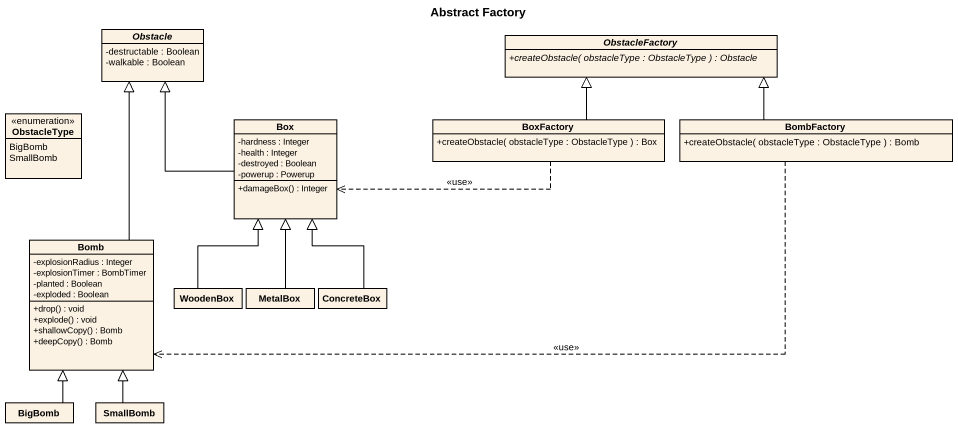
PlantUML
@startuml
title Abstract Factory
hide circle
hide empty members
skinparam classAttributeIconSize 0
abstract class Obstacle {
  -destructable : Boolean
  -walkable : Boolean
}
abstract class ObstacleFactory {
  {abstract} +createObstacle( obstacleType : ObstacleType ) : Obstacle
}
enum ObstacleType {
  BigBomb
  SmallBomb
}
class "Box" as Box_ {
  -hardness : Integer
  -health : Integer
  -destroyed : Boolean
  -powerup : Powerup
  +damageBox() : Integer
}
class BoxFactory {
  +createObstacle( obstacleType : ObstacleType ) : Box
}
class BombFactory {
  +createObstacle( obstacleType : ObstacleType ) : Bomb
}
class Bomb {
  -explosionRadius : Integer
  -explosionTimer : BombTimer
  -planted : Boolean
  -exploded : Boolean
  +drop() : void
  +explode() : void
  +shallowCopy() : Bomb
  +deepCopy() : Bomb
}
class WoodenBox
class MetalBox
class ConcreteBox
class BigBomb
class SmallBomb
Box_ -up-|> Obstacle
BoxFactory -up-|> ObstacleFactory
BoxFactory .left.> Box_ : <<use>>
BombFactory -left-|> ObstacleFactory
BombFactory .left.> Bomb : <<use>>
Bomb -up-|> Obstacle
WoodenBox -up-|> Box_
MetalBox -up-|> Box_
ConcreteBox -up-|> Box_
BigBomb -up-|> Bomb
SmallBomb -up-|> Bomb
@enduml
